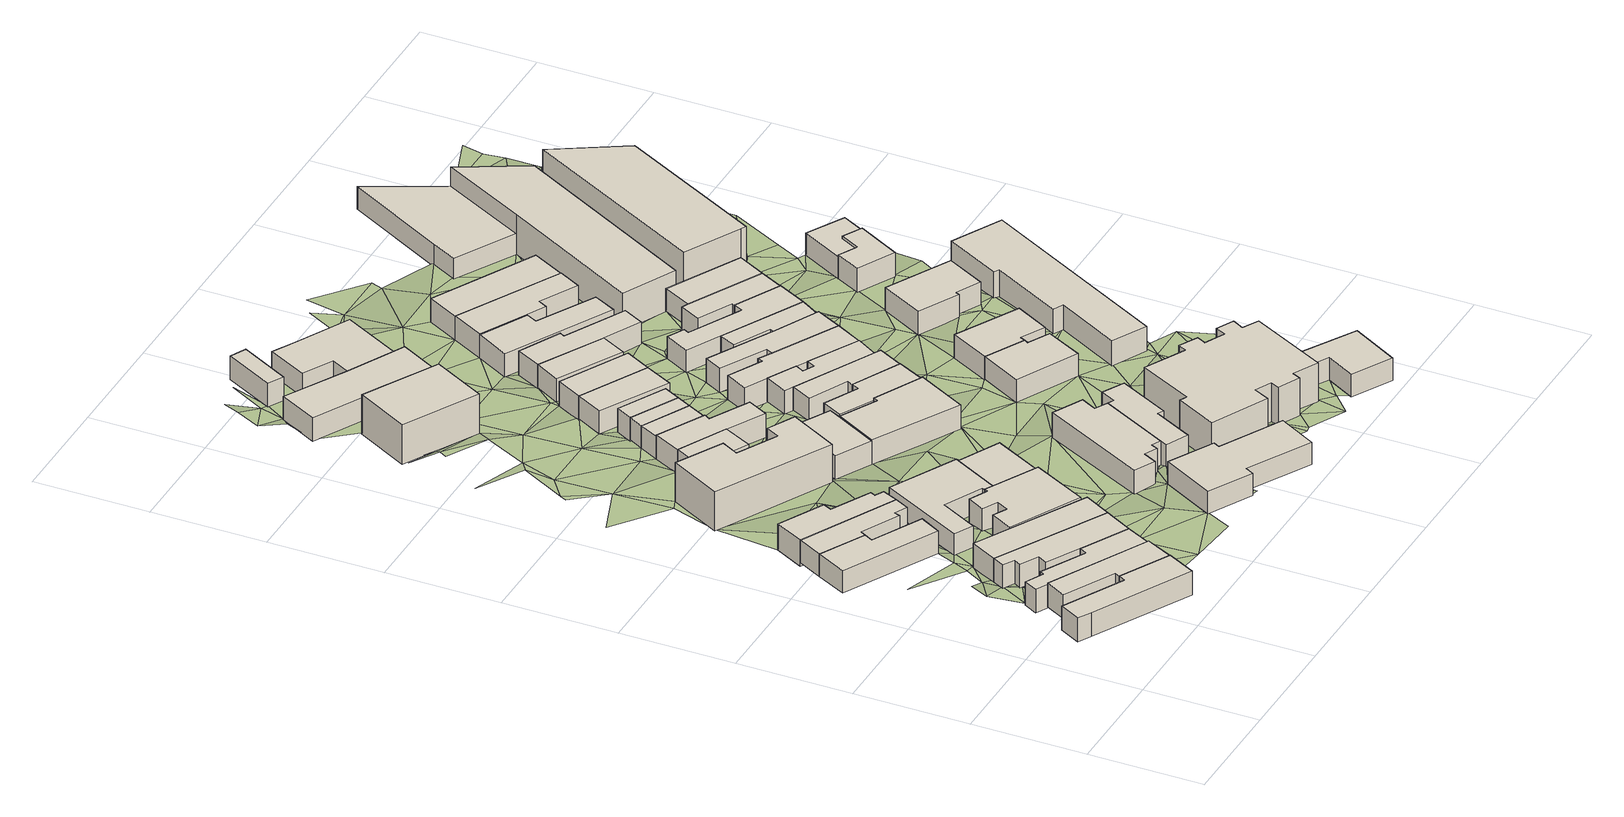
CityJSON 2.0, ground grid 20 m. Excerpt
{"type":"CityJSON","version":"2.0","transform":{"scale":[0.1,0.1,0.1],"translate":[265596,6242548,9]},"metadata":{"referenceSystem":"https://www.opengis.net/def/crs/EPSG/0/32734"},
"CityObjects":{
"building1":{"type":"Building","attributes":{"address":"42 Kingsley Road Salt River Cape Town","building":"house","building:levels":"1","footprint":{"type":"Polygon"},"plus_code":"C7XHXGX7+XQR","ground_height":13.23,"building_height":4.1,"roof_height":17.33},"geometry":[{"type":"Solid","lod":"1","boundaries":[[[[0,1,2,3]],[[1,4,5,6,2]],[[4,7,8,9,6,5]],[[7,10,11,9,8]],[[10,12,13,11]],[[12,14,15,13]],[[14,0,3,15]],[[3,2,6,9,11,13,15]],[[14,12,10,7,4,1,0]]]]}]},
"building2":{"type":"Building","attributes":{"address":"40 Kingsley Road Salt River Cape Town","building":"house","building:levels":"1","footprint":{"type":"Polygon"},"plus_code":"C7XJXPXH+X3X","ground_height":13.07,"building_height":4.1,"roof_height":17.17},"geometry":[{"type":"Solid","lod":"1","boundaries":[[[[16,17,18,19]],[[17,20,21,22,18]],[[20,23,24,25,22,21]],[[23,26,27,25,24]],[[26,28,5,27]],[[28,16,19,5]],[[19,18,22,25,27,5]],[[28,26,23,20,17,16]]]]}]},
"building3":{"type":"Building","attributes":{"address":"38 Kingsley Road Salt River Cape Town","building":"house","building:levels":"1","footprint":{"type":"Polygon"},"plus_code":"C7XVX3X5+XMX","ground_height":12.82,"building_height":4.1,"roof_height":16.92},"geometry":[{"type":"Solid","lod":"1","boundaries":[[[[29,30,31,32]],[[30,33,34,31]],[[33,35,36,34]],[[35,37,38,36]],[[37,39,40,38]],[[39,41,42,40]],[[41,43,44,42]],[[43,45,21,44]],[[45,29,32,21]],[[32,31,34,36,38,40,42,44,21]],[[45,43,41,39,37,35,33,30,29]]]]}]},
"building4":{"type":"Building","attributes":{"address":"33 Goldsmith Road Salt River Cape Town","building":"house","building:levels":"1","footprint":{"type":"Polygon"},"plus_code":"C7X8X2X6+XGX","ground_height":12.32,"building_height":4.1,"roof_height":16.42},"geometry":[{"type":"Solid","lod":"1","boundaries":[[[[46,47,48,49]],[[47,50,51,48]],[[50,52,53,51]],[[52,54,55,53]],[[54,56,57,55]],[[56,46,49,57]],[[49,48,51,53,55,57]],[[56,54,52,50,47,46]]]]}]},
"building5":{"type":"Building","attributes":{"address":"36 Kingsley Road Salt River Cape Town","building":"house","building:levels":"1","footprint":{"type":"Polygon"},"plus_code":"C7XRXQX5+X6R","ground_height":12.8,"building_height":4.1,"roof_height":16.9},"geometry":[{"type":"Solid","lod":"1","boundaries":[[[[30,58,59,31]],[[58,60,61,59]],[[60,62,63,61]],[[62,64,65,63]],[[64,66,67,65]],[[66,68,69,67]],[[68,70,71,69]],[[70,33,34,71]],[[33,30,31,34]],[[31,59,61,63,65,67,69,71,34]],[[33,70,68,66,64,62,60,58,30]]]]}]},
"building6":{"type":"Building","attributes":{"address":"31 Goldsmith Road Salt River Cape Town","building":"house","building:levels":"1","footprint":{"type":"Polygon"},"plus_code":"C7X9XMX9+XHX","ground_height":12.32,"building_height":4.1,"roof_height":16.42},"geometry":[{"type":"Solid","lod":"1","boundaries":[[[[72,46,49,73]],[[46,56,57,49]],[[56,74,75,57]],[[74,76,77,75]],[[76,78,79,77]],[[78,80,81,79]],[[80,82,83,81]],[[82,72,73,83]],[[73,49,57,75,77,79,81,83]],[[82,80,78,76,74,56,46,72]]]]}]},
"building7":{"type":"Building","attributes":{"address":"29 Goldsmith Road Salt River Cape Town","building":"house","building:levels":"1","footprint":{"type":"Polygon"},"plus_code":"C7XGXFX2+X2X","ground_height":12.32,"building_height":4.1,"roof_height":16.42},"geometry":[{"type":"Solid","lod":"1","boundaries":[[[[84,85,83,73]],[[85,86,87,83]],[[86,88,89,87]],[[88,90,91,89]],[[90,92,93,91]],[[92,94,95,93]],[[94,96,97,95]],[[96,84,73,97]],[[73,83,87,89,91,93,95,97]],[[96,94,92,90,88,86,85,84]]]]}]},
"building8":{"type":"Building","attributes":{"address":"34 Kingsley Road Salt River Cape Town","building":"house","building:levels":"1","footprint":{"type":"Polygon"},"plus_code":"C7XXXQXH+XMR","ground_height":12.8,"building_height":4.1,"roof_height":16.9},"geometry":[{"type":"Solid","lod":"1","boundaries":[[[[98,99,100,59]],[[99,101,102,100]],[[101,103,61,102]],[[103,98,59,61]],[[59,100,102,61]],[[103,101,99,98]]]]}]},
"building9":{"type":"Building","attributes":{"address":"56 Tennyson Street Salt River Cape Town","building":"house","building:levels":"1","footprint":{"type":"Polygon"},"plus_code":"C8X6X9X6+XMV","ground_height":12.06,"building_height":4.1,"roof_height":16.16},"geometry":[{"type":"Solid","lod":"1","boundaries":[[[[104,105,106,107,108,109]],[[105,110,111,107,106]],[[110,112,113,111]],[[112,114,115,113]],[[114,116,117,115]],[[116,118,119,117]],[[118,120,121,119]],[[120,104,109,108,121]],[[108,107,111,113,115,117,119,121]],[[120,118,116,114,112,110,105,104]]]]}]},
"building10":{"type":"Building","attributes":{"address":"Kingsley Road Salt River Cape Town","building":"house","building:levels":"1","footprint":{"type":"Polygon"},"plus_code":"C8X9X3X9+X5V","ground_height":12.29,"building_height":4.1,"roof_height":16.39},"geometry":[{"type":"Solid","lod":"1","boundaries":[[[[122,123,124,125,126,127,128]],[[123,129,119,130,125,124]],[[129,131,132,130,119]],[[131,133,134,132]],[[133,135,136,134]],[[135,137,138,136]],[[137,139,140,138]],[[139,141,142,140]],[[141,143,144,142]],[[143,145,146,144]],[[145,122,128,127,126,146]],[[126,125,130,132,134,136,138,140,142,144,146]],[[145,143,141,139,137,135,133,131,129,123,122]]]]}]},
"building11":{"type":"Building","attributes":{"address":"25 Tennyson Street Salt River Cape Town","building":"apartments","building:levels":"2","building:flats":"3","footprint":{"type":"Polygon"},"plus_code":"C7XQX2X7+X3V","ground_height":11.25,"building_height":6.9,"roof_height":18.15},"geometry":[{"type":"Solid","lod":"1","boundaries":[[[[147,148,149,150]],[[148,151,152,149]],[[151,153,154,152]],[[153,155,156,154]],[[155,157,158,156]],[[157,159,160,158]],[[159,161,162,160]],[[161,147,150,162]],[[150,149,152,154,156,158,160,162]],[[161,159,157,155,153,151,148,147]]]]}]},
"building12":{"type":"Building","attributes":{"address":"25 Goldsmith Road Salt River Cape Town","building":"house","building:levels":"1","footprint":{"type":"Polygon"},"plus_code":"C8X3X5XV+X2R","ground_height":11.1,"building_height":4.1,"roof_height":15.2},"geometry":[{"type":"Solid","lod":"1","boundaries":[[[[163,164,165,166,167,168]],[[164,169,170,166,165]],[[169,171,172,170]],[[171,163,168,167,172]],[[167,166,170,172]],[[171,169,164,163]]]]}]},
"building13":{"type":"Building","attributes":{"address":"30 Kingsley Road Salt River Cape Town","building":"house","building:levels":"1","footprint":{"type":"Polygon"},"plus_code":"C8XPX7XJ+X7X","ground_height":11.73,"building_height":4.1,"roof_height":15.83},"geometry":[{"type":"Solid","lod":"1","boundaries":[[[[173,174,124,109]],[[174,175,128,124]],[[175,176,177,128]],[[176,173,109,177]],[[109,124,128,177]],[[176,175,174,173]]]]}]},
"building14":{"type":"Building","attributes":{"address":"18 Goldsmith Road Salt River Cape Town","building":"apartments","building:levels":"2","building:flats":"4","footprint":{"type":"Polygon"},"plus_code":"C7XJXRXH+XXR","ground_height":10.13,"building_height":6.9,"roof_height":17.03},"geometry":[{"type":"Solid","lod":"1","boundaries":[[[[178,179,180,181]],[[179,182,183,180]],[[182,184,185,183]],[[184,178,181,185]],[[181,180,183,185]],[[184,182,179,178]]]]}]},
"building15":{"type":"Building","attributes":{"address":"23 Goldsmith Road Salt River Cape Town","building":"house","building:levels":"1","footprint":{"type":"Polygon"},"plus_code":"C8X9XCX5+X6R","ground_height":11,"building_height":4.1,"roof_height":15.1},"geometry":[{"type":"Solid","lod":"1","boundaries":[[[[186,187,188,168,189,190]],[[187,191,192,168,188]],[[191,193,194,192]],[[193,195,196,194]],[[195,197,198,196]],[[197,199,200,198]],[[199,186,190,189,200]],[[189,168,192,194,196,198,200]],[[199,197,195,193,191,187,186]]]]}]},
"building16":{"type":"Building","attributes":{"address":"Tennyson Street","building":"house","building:levels":"1","footprint":{"type":"Polygon"},"plus_code":"C8XHXJX2+XPW","ground_height":11.36,"building_height":4.1,"roof_height":15.46},"geometry":[{"type":"Solid","lod":"1","boundaries":[[[[201,202,203,204]],[[202,205,206,203]],[[205,207,208,206]],[[207,209,210,208]],[[209,201,204,210]],[[204,203,206,208,210]],[[209,207,205,202,201]]]]}]},
"building17":{"type":"Building","attributes":{"address":"Goldsmith Road Salt River Cape Town","building":"house","building:levels":"1","footprint":{"type":"Polygon"},"plus_code":"C8X7XJX7+XMV","ground_height":10.73,"building_height":4.1,"roof_height":14.83},"geometry":[{"type":"Solid","lod":"1","boundaries":[[[[211,186,190,212]],[[186,199,213,190]],[[199,214,215,213]],[[214,211,212,215]],[[212,190,213,215]],[[214,199,186,211]]]]}]},
"building18":{"type":"Building","attributes":{"address":"19 Kingsley Road Salt River Cape Town","building":"house","building:levels":"1","footprint":{"type":"Polygon"},"plus_code":"C9XCXMX4+XMR","ground_height":12.67,"building_height":4.1,"roof_height":16.77},"geometry":[{"type":"Solid","lod":"1","boundaries":[[[[216,217,218,219]],[[217,220,221,218]],[[220,222,223,221]],[[222,224,225,223]],[[224,226,227,225]],[[226,228,229,227]],[[228,230,231,229]],[[230,216,219,231]],[[219,218,221,223,225,227,229,231]],[[230,228,226,224,222,220,217,216]]]]}]},
"building19":{"type":"Building","attributes":{"address":"Goldsmith Road Salt River Cape Town","building":"house","building:levels":"1","footprint":{"type":"Polygon"},"plus_code":"C8X9X5XW+X4X","ground_height":10.73,"building_height":4.1,"roof_height":14.83},"geometry":[{"type":"Solid","lod":"1","boundaries":[[[[232,211,212,233]],[[211,214,215,212]],[[214,234,235,215]],[[234,232,233,235]],[[233,212,215,235]],[[234,214,211,232]]]]}]},
"building20":{"type":"Building","attributes":{"address":"Salt River Cape Town","building":"house","building:levels":"1","footprint":{"type":"Polygon"},"plus_code":"C9XFX4XJ+XFW","ground_height":12.35,"building_height":4.1,"roof_height":16.45},"geometry":[{"type":"Solid","lod":"1","boundaries":[[[[236,237,238,239]],[[237,240,241,238]],[[240,242,243,241]],[[242,244,245,243]],[[244,246,247,245]],[[246,248,249,247]],[[248,250,251,249]],[[250,252,253,251]],[[252,254,255,253]],[[254,236,239,255]],[[239,238,241,243,245,247,249,251,253,255]],[[254,252,250,248,246,244,242,240,237,236]]]]}]},
"building21":{"type":"Building","attributes":{"address":"Goldsmith Road Salt River Cape Town","building":"house","building:levels":"1","footprint":{"type":"Polygon"},"plus_code":"C8XCXJXR+X4W","ground_height":10.73,"building_height":4.1,"roof_height":14.83},"geometry":[{"type":"Solid","lod":"1","boundaries":[[[[256,257,235,233]],[[257,258,259,235]],[[258,260,261,259]],[[260,256,233,261]],[[233,235,259,261]],[[260,258,257,256]]]]}]},
"building22":{"type":"Building","attributes":{"address":"Goldsmith Road Salt River Cape Town","building":"house","building:levels":"1","footprint":{"type":"Polygon"},"plus_code":"C7XQX8XG+X2V","ground_height":9.68,"building_height":4.1,"roof_height":13.78},"geometry":[{"type":"Solid","lod":"1","boundaries":[[[[262,263,264,265,266,267]],[[263,268,269,265,264]],[[268,270,271,269]],[[270,272,273,271]],[[272,274,275,273]],[[274,276,277,275]],[[276,278,279,277]],[[278,262,267,266,279]],[[266,265,269,271,273,275,277,279]],[[278,276,274,272,270,268,263,262]]]]}]},
"building23":{"type":"Building","attributes":{"address":"28 Kingsley Road Salt River Cape Town","building":"house","building:levels":"1","footprint":{"type":"Polygon"},"plus_code":"C9X6XVXJ+X9X","ground_height":11.61,"building_height":4.1,"roof_height":15.71},"geometry":[{"type":"Solid","lod":"1","boundaries":[[[[280,281,282,283,284,285]],[[281,286,287,288,283,282]],[[286,202,289,290,288,287]],[[202,201,291,290,289]],[[201,292,293,291]],[[292,280,285,284,293]],[[284,283,288,290,291,293]],[[292,201,202,286,281,280]]]]}]},
"building24":{"type":"Building","attributes":{"building":"yes","building:levels":"1","footprint":{"type":"Polygon"},"plus_code":"C7XMXPXH+X7X","ground_height":9.6,"building_height":4.1,"roof_height":13.7},"geometry":[{"type":"Solid","lod":"1","boundaries":[[[[294,295,296,297]],[[295,298,299,296]],[[298,300,301,299]],[[300,294,297,301]],[[297,296,299,301]],[[300,298,295,294]]]]}]},
"building25":{"type":"Building","attributes":{"address":"19 Goldsmith Road Salt River Cape Town","building":"house","building:levels":"1","footprint":{"type":"Polygon"},"plus_code":"C8XGXWXW+X8X","ground_height":10.37,"building_height":4.1,"roof_height":14.47},"geometry":[{"type":"Solid","lod":"1","boundaries":[[[[302,303,304,305]],[[303,306,307,304]],[[306,308,309,307]],[[308,302,305,309]],[[305,304,307,309]],[[308,306,303,302]]]]}]},
"building26":{"type":"Building","attributes":{"address":"Salt River Cape Town","building":"house","building:levels":"1","footprint":{"type":"Polygon"},"plus_code":"C9XVXGXG+X7W","ground_height":12.26,"building_height":4.1,"roof_height":16.36},"geometry":[{"type":"Solid","lod":"1","boundaries":[[[[236,254,255,239]],[[254,310,311,255]],[[310,312,313,311]],[[312,314,315,313]],[[314,316,317,315]],[[316,318,319,317]],[[318,320,321,319]],[[320,322,323,321]],[[322,236,239,323]],[[239,255,311,313,315,317,319,321,323]],[[322,320,318,316,314,312,310,254,236]]]]}]},
"building27":{"type":"Building","attributes":{"address":"17 Goldsmith Road Salt River Cape Town","building":"house","building:levels":"1","footprint":{"type":"Polygon"},"plus_code":"C8XMXCX9+XCW","ground_height":10.37,"building_height":4.1,"roof_height":14.47},"geometry":[{"type":"Solid","lod":"1","boundaries":[[[[324,325,309,305]],[[325,326,327,309]],[[326,328,329,327]],[[328,324,305,329]],[[305,309,327,329]],[[328,326,325,324]]]]}]},
"building28":{"type":"Building","attributes":{"address":"26 Kingsley Road Salt River Cape Town","building":"house","building:levels":"1","footprint":{"type":"Polygon"},"plus_code":"C9X8X5X5+XVX","ground_height":11.22,"building_height":4.1,"roof_height":15.32},"geometry":[{"type":"Solid","lod":"1","boundaries":[[[[330,331,332,333]],[[331,334,335,336,332]],[[334,337,338,339,336,335]],[[337,340,341,339,338]],[[340,342,343,341]],[[342,344,345,343]],[[344,330,333,345]],[[333,332,336,339,341,343,345]],[[344,342,340,337,334,331,330]]]]}]},
"building29":{"type":"Building","attributes":{"address":"Goldsmith Road Salt River Cape Town","building":"house","building:levels":"1","footprint":{"type":"Polygon"},"plus_code":"C8X6XFXM+XHX","ground_height":9.5,"building_height":4.1,"roof_height":13.6},"geometry":[{"type":"Solid","lod":"1","boundaries":[[[[346,347,348,349]],[[347,350,351,352,348]],[[350,353,354,355,352,351]],[[353,356,357,355,354]],[[356,358,264,357]],[[358,359,267,264]],[[359,346,349,267]],[[349,348,352,355,357,264,267]],[[359,358,356,353,350,347,346]]]]}]},
"building30":{"type":"Building","attributes":{"address":"15 Goldsmith Road Salt River Cape Town","building":"house","building:levels":"1","footprint":{"type":"Polygon"},"plus_code":"C8XRX9X3+XHX","ground_height":10.08,"building_height":4.1,"roof_height":14.18},"geometry":[{"type":"Solid","lod":"1","boundaries":[[[[360,361,362,363]],[[361,364,365,362]],[[364,366,367,365]],[[366,360,363,367]],[[363,362,365,367]],[[366,364,361,360]]]]}]},
"building31":{"type":"Building","attributes":{"address":"24 Kingsley Road Salt River Cape Town","building":"house","building:levels":"1","footprint":{"type":"Polygon"},"plus_code":"C9X9XPX4+X7R","ground_height":11.09,"building_height":4.1,"roof_height":15.19},"geometry":[{"type":"Solid","lod":"1","boundaries":[[[[368,369,370,371]],[[369,372,373,370]],[[372,374,375,373]],[[374,376,377,375]],[[376,378,379,377]],[[378,380,335,379]],[[380,368,371,335]],[[371,370,373,375,377,379,335]],[[380,378,376,374,372,369,368]]]]}]},
"building32":{"type":"Building","attributes":{"address":"22 Kingsley Road Salt River Cape Town","building":"house","building:levels":"1","footprint":{"type":"Polygon"},"plus_code":"C9XGX7X9+XMR","ground_height":11.09,"building_height":4.1,"roof_height":15.19},"geometry":[{"type":"Solid","lod":"1","boundaries":[[[[381,382,383,373]],[[382,384,385,386,383]],[[384,387,388,389,386,385]],[[387,390,391,389,388]],[[390,392,393,391]],[[392,394,395,396,393]],[[394,397,398,399,396,395]],[[397,400,375,399,398]],[[400,381,373,375]],[[373,383,386,389,391,393,396,399,375]],[[400,397,394,392,390,387,384,382,381]]]]}]},
"building33":{"type":"Building","attributes":{"address":"20 Kingsley Road Salt River Cape Town","building":"house","building:levels":"1","footprint":{"type":"Polygon"},"plus_code":"C9XGXGX3+X2V","ground_height":10.95,"building_height":4.1,"roof_height":15.05},"geometry":[{"type":"Solid","lod":"1","boundaries":[[[[401,402,403,404]],[[402,405,406,403]],[[405,407,408,406]],[[407,409,410,408]],[[409,411,412,410]],[[411,413,414,412]],[[413,415,395,414]],[[415,416,417,395]],[[416,418,385,417]],[[418,401,404,385]],[[404,403,406,408,410,412,414,395,417,385]],[[418,416,415,413,411,409,407,405,402,401]]]]}]},
"building34":{"type":"Building","attributes":{"address":"68 Tennyson Street Salt River Cape Town","building":"church","building:levels":"2","footprint":{"type":"Polygon"},"plus_code":"CCXFX3XM+XPV","ground_height":12.4,"building_height":6.9,"roof_height":19.3},"geometry":[{"type":"Solid","lod":"1","boundaries":[[[[419,420,421,422]],[[420,423,424,421]],[[423,425,426,424]],[[425,427,428,426]],[[427,429,430,428]],[[429,431,432,430]],[[431,433,434,432]],[[433,435,436,434]],[[435,437,438,436]],[[437,439,440,438]],[[439,441,442,440]],[[441,443,444,442]],[[443,445,446,444]],[[445,447,448,446]],[[447,449,450,448]],[[449,451,452,450]],[[451,453,454,452]],[[453,455,456,454]],[[455,457,458,456]],[[457,419,422,458]],[[422,421,424,426,428,430,432,434,436,438,440,442,444,446,448,450,452,454,456,458]],[[457,455,453,451,449,447,445,443,441,439,437,435,433,431,429,427,425,423,420,419]]]]}]},
"building35":{"type":"Building","attributes":{"address":"11 Goldsmith Road Salt River Cape Town","building":"house","building:levels":"1","footprint":{"type":"Polygon"},"plus_code":"C9X3XWXJ+XVV","ground_height":10.08,"building_height":4.1,"roof_height":14.18},"geometry":[{"type":"Solid","lod":"1","boundaries":[[[[459,460,367,363]],[[460,461,462,367]],[[461,463,464,462]],[[463,465,466,464]],[[465,467,468,466]],[[467,469,470,468]],[[469,459,363,470]],[[363,367,462,464,466,468,470]],[[469,467,465,463,461,460,459]]]]}]},
"building36":{"type":"Building","attributes":{"address":"18 Kingsley Road Salt River Cape Town","building":"house","building:levels":"1","footprint":{"type":"Polygon"},"plus_code":"C9XJXGX6+X4V","ground_height":10.95,"building_height":4.1,"roof_height":15.05},"geometry":[{"type":"Solid","lod":"1","boundaries":[[[[402,471,472,403]],[[471,473,474,475,472]],[[473,476,477,478,475,474]],[[476,479,480,478,477]],[[479,481,482,480]],[[481,405,406,482]],[[405,402,403,406]],[[403,472,475,478,480,482,406]],[[405,481,479,476,473,471,402]]]]}]},
"building37":{"type":"Building","attributes":{"address":"15 Kingsley Road Salt River Cape Town","building":"house","building:levels":"1","footprint":{"type":"Polygon"},"plus_code":"CCX6XHX9+XHW","ground_height":11.63,"building_height":4.1,"roof_height":15.73},"geometry":[{"type":"Solid","lod":"1","boundaries":[[[[483,484,485,486]],[[484,487,488,485]],[[487,489,490,488]],[[489,491,492,490]],[[491,493,494,492]],[[493,483,486,494]],[[486,485,488,490,492,494]],[[493,491,489,487,484,483]]]]}]},
"building38":{"type":"Building","attributes":{"address":"9 Goldsmith Road Salt River Cape Town","building":"house","building:levels":"1","footprint":{"type":"Polygon"},"plus_code":"C9X5XMX9+XFW","ground_height":9.81,"building_height":4.1,"roof_height":13.91},"geometry":[{"type":"Solid","lod":"1","boundaries":[[[[495,496,497,498]],[[496,499,500,497]],[[499,501,502,500]],[[501,503,504,502]],[[503,505,506,504]],[[505,495,498,506]],[[498,497,500,502,504,506]],[[505,503,501,499,496,495]]]]}]},
"building39":{"type":"Building","attributes":{"address":"16 Kingsley Road Salt River Cape Town","building":"house","building:levels":"1","footprint":{"type":"Polygon"},"plus_code":"C9XRX4XP+X8X","ground_height":10.4,"building_height":4.1,"roof_height":14.5},"geometry":[{"type":"Solid","lod":"1","boundaries":[[[[507,508,509,510]],[[508,511,512,509]],[[511,513,514,512]],[[513,515,516,514]],[[515,517,474,516]],[[517,507,510,474]],[[510,509,512,514,516,474]],[[517,515,513,511,508,507]]]]}]},
"building40":{"type":"Building","attributes":{"address":"14 Kingsley Road Salt River Cape Town","building":"house","building:levels":"1","footprint":{"type":"Polygon"},"plus_code":"C9XRXVX4+XFX","ground_height":10.4,"building_height":4.1,"roof_height":14.5},"geometry":[{"type":"Solid","lod":"1","boundaries":[[[[508,518,519,509]],[[518,520,521,522,519]],[[520,523,524,525,522,521]],[[523,526,527,525,524]],[[526,528,529,527]],[[528,530,531,529]],[[530,532,533,531]],[[532,511,512,533]],[[511,508,509,512]],[[509,519,522,525,527,529,531,533,512]],[[511,532,530,528,526,523,520,518,508]]]]}]},
"building41":{"type":"Building","attributes":{"address":"7 Goldsmith Road Salt River Cape Town","building":"house","building:levels":"1","footprint":{"type":"Polygon"},"plus_code":"C9X8XMX8+X8W","ground_height":9.9,"building_height":4.1,"roof_height":14},"geometry":[{"type":"Solid","lod":"1","boundaries":[[[[534,495,498,535,536,537]],[[495,505,506,538,535,498]],[[505,539,540,541,538,506]],[[539,542,543,541,540]],[[542,544,545,543]],[[544,546,547,545]],[[546,534,537,536,547]],[[536,535,538,541,543,545,547]],[[546,544,542,539,505,495,534]]]]}]},
"building42":{"type":"Building","attributes":{"address":"13 Kingsley Road Salt River Cape Town","building":"house","building:levels":"1","footprint":{"type":"Polygon"},"plus_code":"CCXCXMXP+XGR","ground_height":11.63,"building_height":4.1,"roof_height":15.73},"geometry":[{"type":"Solid","lod":"1","boundaries":[[[[548,549,486,485]],[[549,550,551,486]],[[550,552,553,551]],[[552,554,555,553]],[[554,556,557,555]],[[556,548,485,557]],[[485,486,551,553,555,557]],[[556,554,552,550,549,548]]]]}]},
"building43":{"type":"Building","attributes":{"address":"12 Chatham Road Salt River Cape Town","building":"house","building:levels":"1","footprint":{"type":"Polygon"},"plus_code":"CFX7XRX2+XFR","ground_height":12.34,"building_height":4.1,"roof_height":16.44},"geometry":[{"type":"Solid","lod":"1","boundaries":[[[[558,559,560,561]],[[559,562,563,560]],[[562,564,565,563]],[[564,566,567,565]],[[566,568,569,567]],[[568,558,561,569]],[[561,560,563,565,567,569]],[[568,566,564,562,559,558]]]]}]},
"building44":{"type":"Building","attributes":{"address":"5 Goldsmith Road Salt River Cape Town","building":"house","building:levels":"1","footprint":{"type":"Polygon"},"plus_code":"C9XFXJXV+XHR","ground_height":9.76,"building_height":4.1,"roof_height":13.86},"geometry":[{"type":"Solid","lod":"1","boundaries":[[[[534,546,570,537]],[[546,571,572,570]],[[571,573,574,572]],[[573,534,537,574]],[[537,570,572,574]],[[573,571,546,534]]]]}]},
"building45":{"type":"Building","attributes":{"address":"12 Kingsley Road Salt River Cape Town","building":"house","building:levels":"1","footprint":{"type":"Polygon"},"plus_code":"CCX3XFXR+XCV","ground_height":10.27,"building_height":4.1,"roof_height":14.37},"geometry":[{"type":"Solid","lod":"1","boundaries":[[[[575,576,577,578]],[[576,579,580,577]],[[579,581,582,580]],[[581,583,584,582]],[[583,585,586,584]],[[585,587,521,586]],[[587,575,578,521]],[[578,577,580,582,584,586,521]],[[587,585,583,581,579,576,575]]]]}]},
"building46":{"type":"Building","attributes":{"address":"10 Kingsley Road Salt River Cape Town","building":"house","building:levels":"1","footprint":{"type":"Polygon"},"plus_code":"CCX6XMXG+X8V","ground_height":10.27,"building_height":4.1,"roof_height":14.37},"geometry":[{"type":"Solid","lod":"1","boundaries":[[[[576,588,589,577]],[[588,590,591,589]],[[590,592,593,591]],[[592,579,580,593]],[[579,576,577,580]],[[577,589,591,593,580]],[[579,592,590,588,576]]]]}]},
"building47":{"type":"Building","attributes":{"address":"9 Kingsley Road Salt River Cape Town","building":"house","building:levels":"1","footprint":{"type":"Polygon"},"plus_code":"CCXRXRXC+X4W","ground_height":11.14,"building_height":4.1,"roof_height":15.24},"geometry":[{"type":"Solid","lod":"1","boundaries":[[[[594,595,596,597]],[[595,598,599,596]],[[598,600,601,599]],[[600,602,603,601]],[[602,604,605,603]],[[604,594,597,605]],[[597,596,599,601,603,605]],[[604,602,600,598,595,594]]]]}]},
"building48":{"type":"Building","attributes":{"address":"43 Tennyson Street Salt River Cape Town","building":"house","building:levels":"1","footprint":{"type":"Polygon"},"plus_code":"CFX7XVXM+XHX","ground_height":11.76,"building_height":4.1,"roof_height":15.86},"geometry":[{"type":"Solid","lod":"1","boundaries":[[[[606,607,608,609]],[[607,610,611,608]],[[610,612,613,611]],[[612,614,615,613]],[[614,616,617,615]],[[616,618,619,617]],[[618,620,621,619]],[[620,606,609,621]],[[609,608,611,613,615,617,619,621]],[[620,618,616,614,612,610,607,606]]]]}]},
"building49":{"type":"Building","attributes":{"address":"381 Lower Main Road Salt River Cape Town","building":"office","building:levels":"2","footprint":{"type":"Polygon"},"plus_code":"CCX6XJXJ+X3X","ground_height":9.89,"building_height":6.9,"roof_height":16.79},"geometry":[{"type":"Solid","lod":"1","boundaries":[[[[622,623,624,625,626,627]],[[623,628,629,625,624]],[[628,630,631,629]],[[630,632,633,631]],[[632,622,627,626,633]],[[626,625,629,631,633]],[[632,630,628,623,622]]]]}]},
"building50":{"type":"Building","attributes":{"address":"7 Kingsley Road Salt River Cape Town","building":"house","building:levels":"1","footprint":{"type":"Polygon"},"plus_code":"CFX3XFXC+X4W","ground_height":10.76,"building_height":4.1,"roof_height":14.86},"geometry":[{"type":"Solid","lod":"1","boundaries":[[[[634,635,636,637,638]],[[635,639,640,636]],[[639,641,642,643,640]],[[641,644,645,646,643,642]],[[644,647,648,649,646,645]],[[647,634,638,637,649,648]],[[637,636,640,643,646,649]],[[647,644,641,639,635,634]]]]}]},
"building51":{"type":"Building","attributes":{"building":"retail","building:levels":"1","footprint":{"type":"Polygon"},"plus_code":"CCX7X4XM+X4X","ground_height":9.25,"building_height":4.1,"roof_height":13.35},"geometry":[{"type":"Solid","lod":"1","boundaries":[[[[650,651,652,627]],[[651,653,654,652]],[[653,655,656,654]],[[655,657,624,656]],[[657,650,627,624]],[[627,652,654,656,624]],[[657,655,653,651,650]]]]}]},
"building52":{"type":"Building","attributes":{"address":"The Baobab Student Accomodation 377 Lower Main Road Salt River Cape Town","building":"residential","building:levels":"3","rooms":"42","residential":"student","footprint":{"type":"Polygon"},"plus_code":"CCXPXJXH+XFW","ground_height":9.97,"building_height":9.7,"roof_height":19.67},"geometry":[{"type":"Solid","lod":"1","boundaries":[[[[658,659,589,660,661,591]],[[659,662,663,660,589]],[[662,664,665,663]],[[664,666,667,665]],[[666,658,591,661,667]],[[661,660,663,665,667]],[[666,664,662,659,658]]]]}]},
"building53":{"type":"Building","attributes":{"address":"5 Kingsley Road Salt River Cape Town","building":"house","building:levels":"1","footprint":{"type":"Polygon"},"plus_code":"CFX6XGXR+X3V","ground_height":10.38,"building_height":4.1,"roof_height":14.48},"geometry":[{"type":"Solid","lod":"1","boundaries":[[[[634,647,648,638]],[[647,644,645,648]],[[644,641,642,645]],[[641,668,669,642]],[[668,670,671,669]],[[670,634,638,671]],[[638,648,645,642,669,671]],[[670,668,641,644,647,634]]]]}]},
"terrain1":{"type":"TINRelief","geometry":[{"type":"CompositeSurface","lod":"1","boundaries":[[[672,673,674]],[[674,675,672]],[[676,677,678]],[[679,680,677]],[[677,680,681]],[[681,678,677]],[[682,683,676]],[[678,682,676]],[[681,684,678]],[[685,681,680]],[[684,686,678]],[[678,687,682]],[[681,688,684]],[[685,688,681]],[[689,685,680]],[[690,691,692]],[[682,687,693]],[[692,682,693]],[[685,689,694]],[[690,692,693]],[[695,690,693]],[[56,54,76]],[[695,50,690]],[[74,56,76]],[[696,695,693]],[[697,696,693]],[[76,54,52]],[[1,698,17]],[[50,695,52]],[[699,700,96]],[[699,96,94]],[[80,52,695]],[[697,701,696]],[[693,99,697]],[[702,696,701]],[[80,76,52]],[[702,701,697]],[[30,17,703]],[[698,703,17]],[[78,76,80]],[[702,704,696]],[[695,705,80]],[[706,696,704]],[[94,707,708]],[[699,709,700]],[[94,709,699]],[[58,30,703]],[[710,711,712]],[[700,147,712]],[[713,704,702]],[[702,714,713]],[[715,706,704]],[[80,705,82]],[[709,94,708]],[[716,697,99]],[[717,708,718]],[[718,719,717]],[[720,703,698]],[[82,705,719]],[[116,706,715]],[[710,712,147]],[[721,710,722]],[[719,705,717]],[[708,717,709]],[[58,703,723]],[[698,724,720]],[[725,726,715]],[[727,700,709]],[[726,116,715]],[[728,722,710]],[[723,99,58]],[[729,717,705]],[[147,730,710]],[[722,728,731]],[[709,717,727]],[[703,720,723]],[[147,732,733]],[[147,733,730]],[[99,734,716]],[[731,735,736]],[[737,728,710]],[[729,727,717]],[[735,731,728]],[[738,99,723]],[[730,737,710]],[[729,705,104]],[[734,122,716]],[[739,740,732]],[[732,740,733]],[[734,99,738]],[[741,742,743]],[[739,744,740]],[[728,745,735]],[[720,230,723]],[[746,727,729]],[[745,728,737]],[[186,737,730]],[[723,230,738]],[[747,748,742]],[[122,734,749]],[[740,744,750]],[[751,741,752]],[[729,753,746]],[[746,754,727]],[[741,747,742]],[[211,737,186]],[[755,729,104]],[[735,745,756]],[[738,230,757]],[[745,737,211]],[[758,759,760]],[[122,749,176]],[[751,735,756]],[[760,759,761]],[[747,741,751]],[[762,763,764]],[[765,750,754]],[[729,755,753]],[[754,746,766]],[[767,104,176]],[[768,740,750]],[[769,762,764]],[[104,767,755]],[[232,745,211]],[[230,770,757]],[[771,772,763]],[[773,734,738]],[[765,768,750]],[[740,768,171]],[[747,751,756]],[[754,766,765]],[[774,757,770]],[[773,749,734]],[[775,769,764]],[[232,303,745]],[[775,776,769]],[[770,230,777]],[[745,778,756]],[[765,766,768]],[[779,747,756]],[[230,228,777]],[[260,303,232]],[[303,778,745]],[[764,780,775]],[[781,776,775]],[[773,176,749]],[[772,771,782]],[[783,784,770]],[[777,783,770]],[[785,780,764]],[[782,771,179]],[[176,786,767]],[[787,788,789]],[[755,786,753]],[[179,747,779]],[[767,786,755]],[[790,228,226]],[[764,791,785]],[[228,792,777]],[[768,766,793]],[[780,794,775]],[[795,779,756]],[[788,214,789]],[[793,766,205]],[[228,790,792]],[[764,796,791]],[[328,756,778]],[[797,798,205]],[[260,799,303]],[[800,176,773]],[[801,798,797]],[[802,205,798]],[[756,328,795]],[[176,800,786]],[[224,790,226]],[[779,803,179]],[[179,803,782]],[[768,793,804]],[[768,805,788]],[[793,205,802]],[[806,792,790]],[[807,214,788]],[[799,260,808]],[[805,768,804]],[[785,791,809]],[[801,810,798]],[[804,793,802]],[[779,811,803]],[[779,795,811]],[[214,411,234]],[[796,812,791]],[[808,234,799]],[[792,806,813]],[[814,788,805]],[[807,788,814]],[[795,328,361]],[[411,214,807]],[[785,809,300]],[[224,815,790]],[[799,234,816]],[[804,817,805]],[[804,802,818]],[[795,361,360]],[[806,819,813]],[[816,234,411]],[[802,337,334]],[[819,806,820]],[[805,821,814]],[[821,807,814]],[[800,773,822]],[[811,795,360]],[[820,823,819]],[[802,334,818]],[[487,786,800]],[[236,240,237]],[[803,811,824]],[[361,328,825]],[[826,280,786]],[[827,799,816]],[[487,826,786]],[[822,773,240]],[[803,824,278]],[[828,815,224]],[[236,829,240]],[[236,322,829]],[[816,411,479]],[[811,360,830]],[[224,831,828]],[[318,819,823]],[[823,820,437]],[[320,240,829]],[[322,320,829]],[[809,832,833]],[[487,800,822]],[[815,828,834]],[[816,479,476]],[[320,822,240]],[[830,360,469]],[[825,835,361]],[[831,836,828]],[[411,837,479]],[[827,816,838]],[[811,495,824]],[[839,834,828]],[[280,826,840]],[[811,830,495]],[[437,318,823]],[[826,487,840]],[[841,837,411]],[[816,476,838]],[[828,836,842]],[[392,390,384]],[[346,262,278]],[[843,384,390]],[[825,827,838]],[[479,837,844]],[[469,845,830]],[[278,824,534]],[[836,846,842]],[[822,320,489]],[[320,318,489]],[[280,847,848]],[[476,849,838]],[[837,850,844]],[[835,825,530]],[[495,534,824]],[[280,840,847]],[[851,318,437]],[[530,825,838]],[[840,487,484]],[[822,489,487]],[[278,852,346]],[[476,853,849]],[[842,854,855]],[[842,846,854]],[[856,852,278]],[[853,476,473]],[[848,847,369]],[[857,838,849]],[[847,840,484]],[[856,278,534]],[[858,835,859]],[[437,860,861]],[[861,851,437]],[[845,862,830]],[[318,851,489]],[[859,835,530]],[[849,853,857]],[[846,863,854]],[[845,864,865]],[[369,866,372]],[[528,867,530]],[[866,868,372]],[[556,847,484]],[[530,867,859]],[[854,863,869]],[[852,856,870]],[[515,853,473]],[[865,864,871]],[[528,526,583]],[[863,872,873]],[[851,874,489]],[[862,845,865]],[[875,876,870]],[[868,866,402]],[[534,573,856]],[[854,869,559]],[[877,369,847]],[[878,879,880]],[[873,869,863]],[[528,581,867]],[[856,875,870]],[[851,861,881]],[[882,883,884]],[[867,581,859]],[[866,369,877]],[[876,875,885]],[[526,523,583]],[[581,528,583]],[[877,847,556]],[[861,882,881]],[[874,491,489]],[[483,493,491]],[[886,854,559]],[[881,874,851]],[[882,884,887]],[[865,871,862]],[[878,888,879]],[[491,889,483]],[[871,859,581]],[[866,890,402]],[[862,871,891]],[[892,893,879]],[[881,882,887]],[[491,894,889]],[[895,856,573]],[[888,892,879]],[[891,888,862]],[[520,583,523]],[[856,896,875]],[[556,897,877]],[[520,898,583]],[[877,890,866]],[[891,871,592]],[[892,899,893]],[[592,871,581]],[[900,897,556]],[[881,901,874]],[[902,886,903]],[[559,904,886]],[[905,491,874]],[[402,906,471]],[[888,891,899]],[[899,892,888]],[[581,579,592]],[[856,895,896]],[[491,905,894]],[[907,875,908]],[[402,890,906]],[[887,903,909]],[[887,909,881]],[[881,910,901]],[[911,891,592]],[[899,891,912]],[[913,471,906]],[[894,914,900]],[[908,875,896]],[[915,903,886]],[[916,877,897]],[[905,914,894]],[[917,895,573]],[[886,904,915]],[[909,910,881]],[[877,918,890]],[[919,897,900]],[[920,901,910]],[[915,909,903]],[[911,592,590]],[[518,913,906]],[[914,921,900]],[[918,906,890]],[[919,916,897]],[[917,573,922]],[[919,900,921]],[[518,906,923]],[[924,912,891]],[[925,896,895]],[[895,917,926]],[[919,927,916]],[[895,926,925]],[[921,914,928]],[[929,518,923]],[[918,930,906]],[[923,906,930]],[[927,919,931]],[[921,932,919]],[[912,924,922]],[[919,932,931]],[[928,932,921]],[[917,924,926]],[[929,923,933]],[[923,930,934]],[[922,924,917]],[[918,935,930]],[[588,929,936]],[[604,931,932]],[[923,934,933]],[[918,604,935]],[[936,929,933]],[[911,590,666]],[[604,932,937]],[[933,938,936]],[[670,933,934]],[[939,936,938]],[[604,940,935]],[[933,670,938]],[[941,935,940]],[[939,938,942]],[[935,941,943]],[[944,911,666]],[[939,664,936]],[[939,942,945]],[[945,946,939]],[[946,664,939]],[[947,622,948]],[[622,944,949]],[[949,944,666]],[[622,949,948]],[[664,950,666]],[[951,949,666]],[[949,952,948]],[[951,666,950]],[[949,951,952]],[[948,952,953]],[[954,948,953]]]}]}
},
"vertices":[
[222,20,39],[248,70,39],[248,70,83],[222,20,83],[161,116,39],[161,116,82],[161,116,83],[154,104,39],[154,104,82],[154,104,83],[47,160,39],[47,160,83],[27,123,39],[27,123,83],[49,111,39],[49,111,83],
[248,70,38],[272,118,38],[272,118,82],[248,70,82],[98,208,38],[98,208,79],[98,208,82],[78,172,38],[78,172,79],[78,172,82],[166,125,38],[166,125,82],[161,116,38],
[272,118,36],[294,162,36],[294,162,79],[272,118,79],[211,206,36],[211,206,79],[204,193,36],[204,193,79],[126,234,36],[126,234,79],[122,227,36],[122,227,79],[90,243,36],[90,243,79],[77,219,36],[77,219,79],[98,208,36],
[32,567,33],[5,514,33],[5,514,74],[32,567,74],[169,428,33],[169,428,74],[190,466,33],[190,466,74],[103,511,33],[103,511,74],[111,526,33],[111,526,74],
[321,211,36],[321,211,79],[129,315,36],[129,315,79],[118,294,36],[118,294,79],[138,283,36],[138,283,79],[131,271,36],[131,271,79],[162,254,36],[162,254,79],[153,237,36],[153,237,79],
[55,610,33],[55,610,74],[116,535,33],[116,535,74],[183,501,33],[183,501,74],[187,511,33],[187,511,74],[209,500,33],[209,500,74],[222,525,33],[222,525,74],
[55,610,26],[222,525,26],[234,552,26],[234,552,74],[219,560,26],[219,560,74],[223,569,26],[223,569,74],[154,605,26],[154,605,74],[161,620,26],[161,620,74],[82,661,26],[82,661,74],
[321,211,34],[347,258,34],[347,258,79],[154,362,34],[154,362,79],[129,315,34],
[367,491,31],[251,551,31],[251,551,68],[251,551,72],[367,491,72],[367,491,68],[175,404,31],[175,404,72],[208,387,31],[208,387,72],[243,453,31],[243,453,72],[309,419,31],[309,419,72],[307,414,31],[307,414,72],[322,406,31],[322,406,72],
[398,366,30],[322,406,30],[322,406,68],[322,406,74],[398,366,74],[398,366,72],[398,366,68],[307,414,30],[307,414,74],[303,408,30],[303,408,74],[271,424,30],[271,424,74],[255,394,30],[255,394,74],[281,380,30],[281,380,74],[270,359,30],[270,359,74],[246,372,30],[246,372,74],[226,333,30],[226,333,74],[349,270,30],[349,270,74],
[147,867,19],[98,776,19],[98,776,91],[147,867,91],[297,670,19],[297,670,91],[343,755,19],[343,755,91],[295,780,19],[295,780,91],[282,756,19],[282,756,91],[212,793,19],[212,793,91],[228,823,19],[228,823,91],
[222,898,20],[196,848,20],[196,848,61],[196,848,62],[222,898,62],[222,898,61],[282,805,20],[282,805,62],[307,855,20],[307,855,62],
[367,491,27],[322,406,27],[398,366,27],[443,453,27],[443,453,68],
[208,1230,7],[258,1323,7],[258,1323,80],[208,1230,80],[129,1393,7],[129,1393,80],[78,1300,7],[78,1300,80],
[246,946,17],[222,898,17],[222,898,58],[246,946,61],[246,946,58],[307,855,17],[307,855,61],[373,819,17],[373,819,61],[392,855,17],[392,855,61],[323,892,17],[323,892,61],[329,902,17],[329,902,61],
[367,635,22],[407,709,22],[407,709,65],[367,635,65],[418,730,22],[418,730,65],[357,763,22],[357,763,65],[305,668,22],[305,668,65],
[264,980,17],[264,980,58],[329,902,58],[347,937,17],[347,937,58],
[442,97,37],[518,56,37],[518,56,78],[442,97,78],[526,71,37],[526,71,78],[636,11,37],[636,11,78],[673,78,37],[673,78,78],[564,136,37],[564,136,78],[570,147,37],[570,147,78],[492,189,37],[492,189,78],
[278,1005,17],[278,1005,58],[360,962,17],[360,962,58],
[607,346,28],[585,358,28],[585,358,74],[607,346,74],[599,385,28],[599,385,74],[546,412,28],[546,412,74],[453,228,28],[453,228,74],[489,209,28],[489,209,74],[501,233,28],[501,233,74],[524,222,28],[524,222,74],[529,234,28],[529,234,74],[545,226,28],[545,226,74],
[278,1005,14],[360,962,14],[375,991,14],[375,991,58],[293,1034,14],[293,1034,58],
[306,1421,5],[225,1462,5],[225,1462,46],[225,1462,48],[306,1421,48],[306,1421,46],[117,1522,5],[117,1522,48],[81,1454,5],[81,1454,48],[219,1382,5],[219,1382,48],[208,1362,5],[208,1362,48],[277,1325,5],[277,1325,48],[324,1412,5],[324,1412,48],
[561,640,22],[475,683,22],[475,683,65],[475,683,67],[561,640,67],[561,640,65],[471,675,22],[471,675,63],[471,675,67],[407,709,63],[407,709,67],[367,635,67],[515,553,22],[515,553,67],
[186,1645,4],[141,1559,4],[141,1559,47],[186,1645,47],[168,1545,4],[168,1545,47],[214,1631,4],[214,1631,47],
[303,1105,13],[278,1058,13],[278,1058,55],[303,1105,55],[396,994,13],[396,994,55],[421,1043,13],[421,1043,55],
[539,214,28],[539,214,74],[578,195,28],[578,195,74],[613,263,28],[613,263,74],[624,258,28],[624,258,74],[669,347,28],[669,347,74],[631,367,28],[631,367,74],[618,341,28],[618,341,74],
[303,1105,10],[421,1043,10],[445,1088,10],[445,1088,55],[327,1150,10],[327,1150,55],
[561,640,21],[586,690,21],[586,690,63],[561,640,63],[502,732,21],[502,732,62],[502,732,63],[495,719,21],[495,719,62],[495,719,63],[435,749,21],[435,749,63],[416,713,21],[416,713,63],[475,683,21],[475,683,63],
[360,1523,4],[265,1572,4],[265,1572,46],[360,1523,46],[226,1593,4],[226,1593,45],[226,1593,46],[190,1524,4],[190,1524,45],[190,1524,46],[243,1496,4],[243,1496,46],[225,1462,4],[306,1421,4],
[360,1202,10],[335,1159,10],[335,1159,52],[360,1202,52],[449,1098,10],[449,1098,52],[472,1142,10],[472,1142,52],
[586,690,20],[609,734,20],[609,734,62],[586,690,62],[598,740,20],[598,740,62],[457,812,20],[457,812,62],[439,776,20],[439,776,62],[507,742,20],[507,742,62],[502,732,20],
[598,740,19],[620,776,19],[620,776,62],[532,823,19],[532,823,61],[532,823,62],[525,808,19],[525,808,61],[525,808,62],[505,818,19],[505,818,62],[513,833,19],[513,833,62],[463,859,19],[463,859,61],[463,859,62],[442,819,19],[442,819,61],[442,819,62],[457,812,19],
[620,776,17],[645,823,17],[645,823,61],[620,776,61],[531,883,17],[531,883,61],[508,896,17],[508,896,61],[504,887,17],[504,887,61],[445,918,17],[445,918,61],[425,879,17],[425,879,61],[463,859,17],[513,833,17],[513,833,61],[532,823,17],
[876,215,28],[848,230,28],[848,230,103],[876,215,103],[859,250,28],[859,250,103],[829,265,28],[829,265,103],[820,247,28],[820,247,103],[785,264,28],[785,264,103],[793,280,28],[793,280,103],[761,297,28],[761,297,103],[753,282,28],[753,282,103],[682,319,28],[682,319,103],[634,224,28],[634,224,103],[622,230,28],[622,230,103],[585,158,28],[585,158,103],[684,109,28],[684,109,103],[698,137,28],[698,137,103],[726,123,28],[726,123,103],[719,108,28],[719,108,103],[757,89,28],[757,89,103],[764,103,28],[764,103,103],[808,81,28],[808,81,103],
[360,1202,8],[472,1142,8],[537,1109,8],[537,1109,52],[556,1145,8],[556,1145,52],[450,1200,8],[450,1200,52],[455,1208,8],[455,1208,52],[382,1245,8],[382,1245,52],
[668,868,17],[668,868,61],[593,905,17],[593,905,55],[593,905,61],[474,968,17],[474,968,55],[474,968,61],[457,937,17],[457,937,61],[537,895,17],[537,895,61],
[722,542,26],[654,578,26],[654,578,67],[722,542,67],[615,506,26],[615,506,67],[723,451,26],[723,451,67],[756,515,26],[756,515,67],[718,535,26],[718,535,67],
[402,1321,6],[370,1263,6],[370,1263,49],[402,1321,49],[554,1164,6],[554,1164,49],[575,1204,6],[575,1204,49],[474,1259,6],[474,1259,49],[484,1278,6],[484,1278,49],
[668,868,14],[691,905,14],[691,905,55],[668,868,55],[550,979,14],[550,979,55],[535,950,14],[535,950,55],[599,918,14],[599,918,55],[593,905,14],
[717,956,14],[717,956,55],[637,997,14],[637,997,54],[637,997,55],[629,981,14],[629,981,54],[629,981,55],[537,1029,14],[537,1029,55],[542,1038,14],[542,1038,55],[513,1053,14],[513,1053,55],[490,1010,14],[490,1010,55],
[432,1377,6],[402,1321,50],[432,1377,50],[432,1377,49],[484,1278,50],[516,1261,6],[516,1261,49],[516,1261,50],[525,1277,6],[525,1277,50],[591,1242,6],[591,1242,50],[612,1281,6],[612,1281,50],
[654,578,24],[722,542,24],[726,550,24],[726,550,67],[768,528,24],[768,528,67],[800,588,24],[800,588,67],[690,647,24],[690,647,67],
[956,85,33],[861,140,33],[861,140,74],[956,85,74],[842,106,33],[842,106,74],[869,91,33],[869,91,74],[840,40,33],[840,40,74],[909,2,33],[909,2,74],
[612,1281,49],[642,1338,6],[642,1338,49],[462,1433,6],[462,1433,49],
[717,956,13],[738,997,13],[738,997,54],[717,956,54],[610,1064,13],[610,1064,54],[599,1069,13],[599,1069,54],[580,1033,13],[580,1033,54],[640,1002,13],[640,1002,54],[637,997,13],
[764,1046,13],[764,1046,54],[666,1097,13],[666,1097,54],[635,1113,13],[635,1113,54],
[772,803,19],[732,728,19],[732,728,62],[772,803,62],[802,691,19],[802,691,62],[805,698,19],[805,698,62],[848,676,19],[848,676,62],[884,744,19],[884,744,62],
[924,762,17],[873,666,17],[873,666,69],[924,762,69],[882,661,17],[882,661,69],[817,538,17],[817,538,69],[834,529,17],[834,529,69],[775,418,17],[775,418,69],[835,387,17],[835,387,69],[1011,717,17],[1011,717,69],
[770,1544,2],[692,1395,2],[692,1395,43],[692,1395,78],[770,1544,78],[770,1544,43],[562,1152,2],[562,1152,78],[655,1106,2],[655,1106,78],[829,1429,2],[829,1429,78],
[828,910,14],[806,867,14],[806,867,59],[828,910,59],[828,910,55],[871,833,14],[871,833,59],[912,909,14],[912,909,55],[912,909,59],[878,927,14],[878,927,55],[878,927,59],[860,893,14],[860,893,55],[860,893,59],
[770,1544,1],[708,1674,1],[708,1674,43],[612,1498,1],[612,1498,43],[588,1453,1],[588,1453,43],[692,1395,1],
[666,1097,7],[764,1046,7],[764,1046,107],[666,1097,107],[773,1041,7],[773,1041,107],[906,1294,7],[906,1294,107],[836,1418,7],[836,1418,107],
[933,948,14],[933,948,55],[868,984,14],[868,984,55],
[78,172,41],[154,104,42],[161,116,41],[166,125,41],[83,305,39],[90,243,39],[118,294,39],[122,227,39],[126,234,39],[129,265,39],[120,330,36],[102,340,36],[131,271,39],[153,237,39],[138,283,39],[129,315,39],[162,254,39],[204,193,38],[151,393,36],[56,427,34],[139,365,36],[154,362,36],[211,206,38],[175,404,36],[208,387,36],[226,333,36],[329,60,39],[129,665,26],[98,776,22],[229,365,36],[246,372,36],[329,165,36],[255,394,36],[251,551,33],[243,453,33],[154,605,33],[223,569,33],[229,665,24],[129,965,16],[36,932,19],[129,860,19],[281,380,33],[270,359,36],[271,424,33],[349,270,34],[229,570,33],[219,560,33],[234,552,33],[442,97,39],[86,1025,14],[92,1036,14],[429,165,36],[420,52,39],[303,408,33],[307,414,33],[297,670,24],[129,1065,14],[329,570,31],[222,898,21],[137,1118,13],[228,823,21],[196,848,21],[429,265,33],[153,1130,13],[52,1163,17],[229,965,17],[453,228,33],[212,793,22],[282,805,23],[130,1260,11],[129,1265,11],[77,1289,14],[282,756,23],[229,1065,13],[305,668,24],[208,1230,8],[78,1300,14],[429,365,30],[295,780,23],[195,1208,10],[122,1247,11],[367,635,24],[343,755,23],[429,570,27],[229,1165,10],[489,209,37],[528,53,40],[529,60,40],[518,56,40],[526,71,40],[104,1508,9],[81,1454,9],[117,1522,6],[329,765,23],[357,763,23],[429,465,27],[373,819,20],[82,1549,6],[524,222,33],[129,1393,9],[219,1382,7],[546,412,31],[501,233,33],[129,1565,6],[104,1592,6],[539,214,37],[303,1105,14],[229,1265,8],[141,1559,6],[119,1622,4],[208,1362,7],[545,226,33],[529,234,33],[168,1545,6],[515,553,26],[323,892,20],[392,855,20],[329,902,20],[585,158,34],[190,1524,6],[578,195,37],[429,765,22],[168,1631,4],[329,1165,10],[225,1462,7],[407,709,24],[416,713,24],[396,994,17],[529,465,26],[471,675,24],[435,749,22],[277,1325,7],[439,776,22],[442,819,20],[622,230,33],[425,879,20],[375,991,17],[226,1593,6],[475,683,24],[329,1265,7],[243,1496,7],[613,263,33],[429,860,20],[684,109,37],[429,965,17],[457,812,22],[507,742,21],[624,258,33],[634,224,33],[463,859,20],[629,465,26],[629,265,33],[329,1370,5],[445,1088,14],[529,570,26],[421,1043,14],[719,108,37],[629,365,28],[370,1263,7],[718,58,37],[265,1572,6],[281,1605,4],[698,137,34],[449,1098,14],[729,60,37],[508,896,19],[490,1010,16],[726,123,34],[629,570,26],[504,887,19],[757,89,37],[525,808,21],[537,895,19],[455,1208,11],[796,29,35],[629,665,24],[586,690,24],[529,965,16],[531,883,19],[729,365,28],[375,1515,5],[535,950,16],[808,81,35],[764,103,37],[429,1465,6],[550,979,16],[472,1142,11],[537,1109,14],[753,282,33],[761,297,33],[554,1164,12],[829,60,35],[450,1200,11],[529,1165,12],[629,765,20],[529,1065,14],[620,776,20],[842,106,35],[392,1549,1],[556,1145,12],[840,40,35],[869,91,35],[775,418,26],[429,1565,1],[380,1555,1],[732,728,20],[474,1259,8],[516,1261,9],[484,1278,9],[829,365,27],[793,280,30],[785,264,30],[820,247,30],[412,1616,1],[876,215,30],[829,265,30],[575,1204,12],[726,550,26],[729,765,20],[562,1152,12],[529,1265,9],[525,1277,9],[768,528,26],[529,1465,8],[522,1545,1],[729,665,24],[640,1002,14],[591,1242,9],[800,588,27],[835,387,27],[848,230,30],[859,250,30],[895,200,31],[834,529,27],[729,860,16],[445,1636,0],[529,1565,1],[898,365,28],[851,389,27],[655,1106,13],[612,1281,9],[691,905,17],[817,538,27],[930,265,29],[802,691,24],[629,1370,8],[772,803,20],[829,665,24],[890,461,28],[829,570,27],[642,1338,8],[729,965,14],[692,1395,8],[612,1498,8],[588,1453,8],[805,698,24],[882,661,22],[738,997,14],[806,867,18],[848,676,24],[873,666,24],[829,965,14],[828,910,18],[871,833,18],[773,1041,13],[924,762,19],[854,991,14],[829,1065,12],[923,812,19],[930,860,16],[878,1036,12],[912,909,16],[829,1429,7],[930,1132,9],[930,1165,9],[729,1660,1],[829,1565,2],[829,1465,7],[930,1370,6],[930,1465,6],[935,1528,2],[930,1565,2],[938,1603,2]
]}
